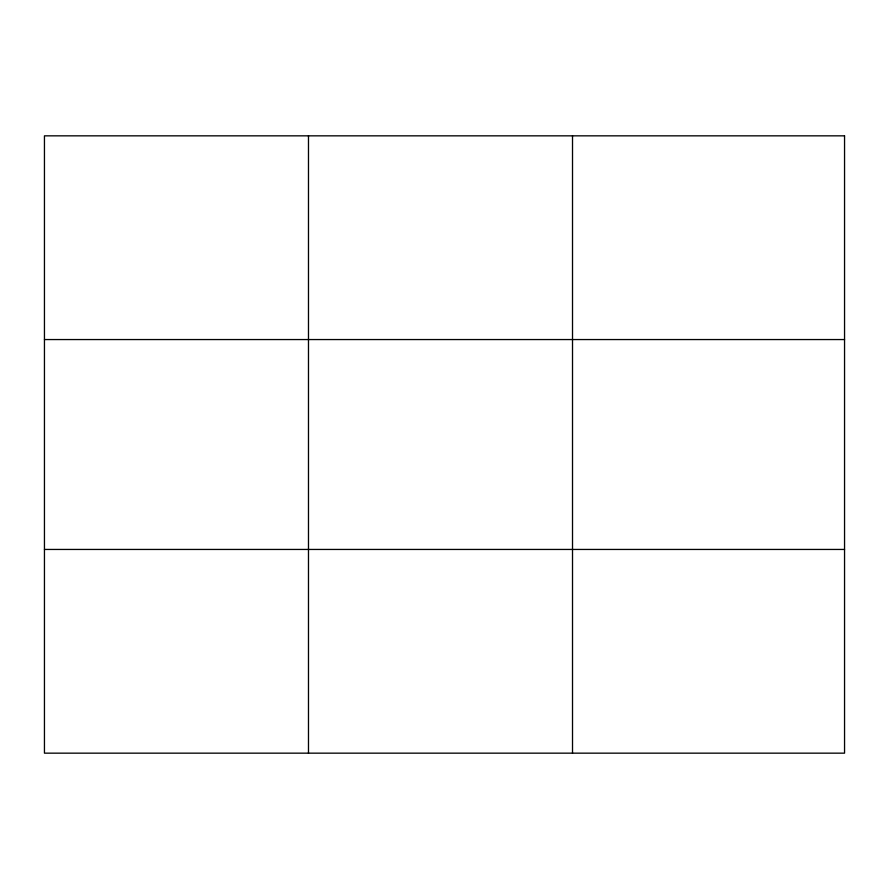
<?xml version="1.0" encoding="UTF-8"?>
<svg xmlns="http://www.w3.org/2000/svg" width="889" height="889" viewBox="0 0 889 889"><rect width="100%" height="100%" fill="white"/><g stroke="black" fill="none" stroke-linecap="round" stroke-linejoin="round"><path stroke-width="1.33" d="M308.483 135.839L308.483 753.161M572.516 135.839L572.516 753.161M44.45 339.554L844.55 339.554M44.45 549.446L844.55 549.446M844.55 135.839L844.55 753.161L44.45 753.161L44.45 135.839L844.55 135.839"/></g></svg>
